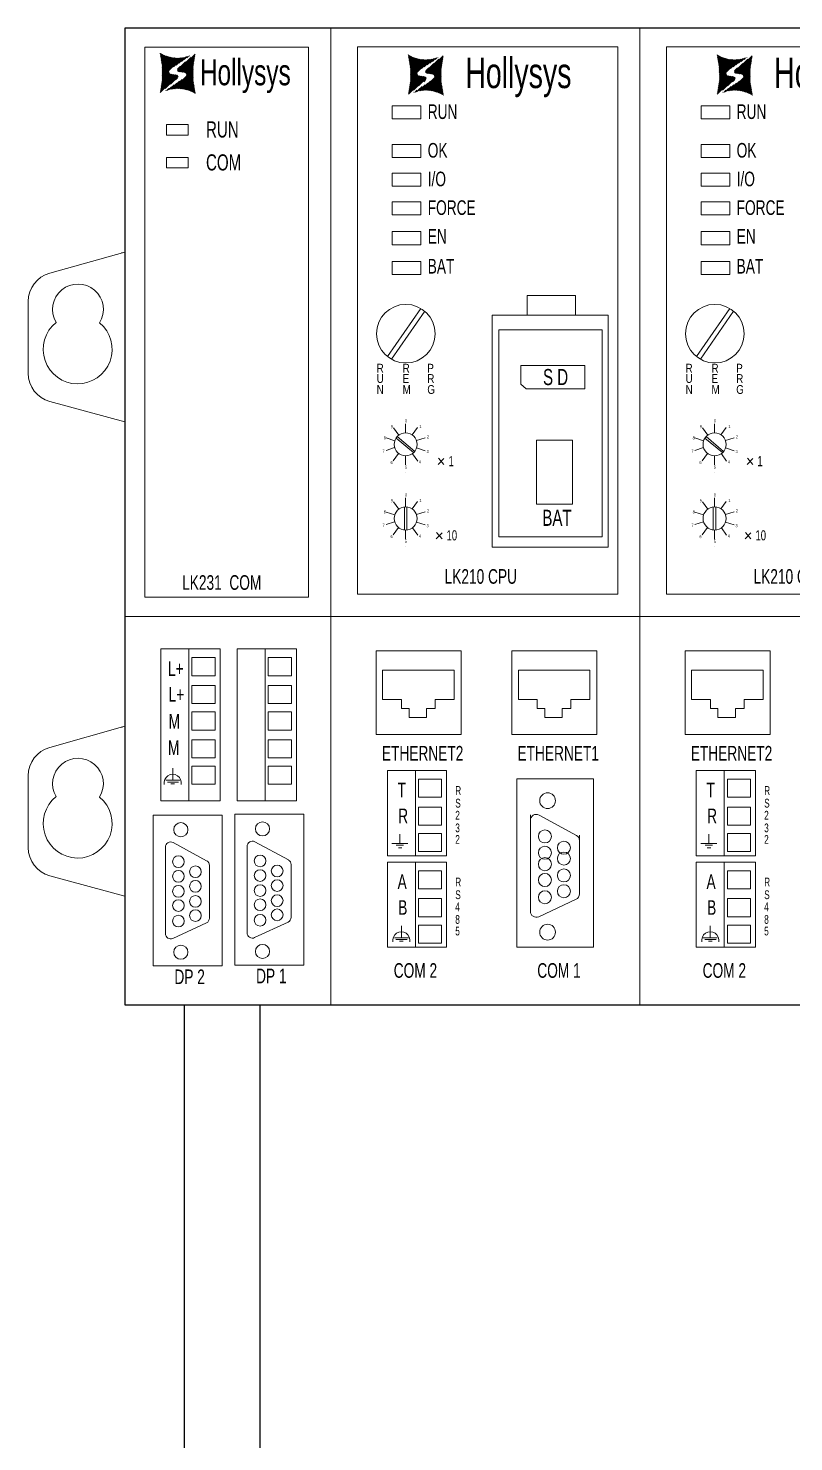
# Model space of a CAD drawing. Header units: millimetres. Extents: x 33157 to 59611, y -29750 to 1750.
# Drawn here: x 58486.5 to 58616.6, y 925.6 to 1165.8 of the extents above; entities that cross this region are included whole.
import ezdxf

# ---------------------------------------------------------------- set-up
doc = ezdxf.new("R2010")
doc.units = ezdxf.units.MM
doc.layers.get('0').update_dxf_attribs({"lineweight": 18})
doc.layers.add('细实线', color=7, linetype='Continuous', lineweight=20)
doc.styles.add('HZ', font='arial.ttf')

# ---------------------------------------------------------------- blocks, each defined once
blk = doc.blocks.new('*X48')
at = {"color": 0}
for p, q in [((53697.47, 288.84), (53697.51, 288.88)), ((53697.49, 288.71), (53697.61, 288.83)), ((53697.52, 288.58), (53697.71, 288.77)), ((53697.54, 288.45), (53697.81, 288.72)), ((53697.56, 288.32), (53697.92, 288.67)), ((53697.58, 288.19), (53698.02, 288.62)), ((53697.6, 288.06), (53698.12, 288.57)), ((53697.63, 287.93), (53698.22, 288.52)), ((53697.65, 287.8), (53698.32, 288.47)), ((53697.67, 287.67), (53698.42, 288.42)), ((53697.69, 287.54), (53698.54, 288.39)), ((53697.71, 287.41), (53698.66, 288.36)), ((53697.74, 287.28), (53698.78, 288.32)), ((53697.76, 287.15), (53698.9, 288.29)), ((53701.58, 287.79), (53702.1, 288.31)), ((53702.04, 288.09), (53702.32, 288.37)), ((53702.5, 288.4), (53702.53, 288.44)), ((53697.78, 287.02), (53699.01, 288.26)), ((53697.8, 286.89), (53699.13, 288.22)), ((53697.82, 286.76), (53699.25, 288.19)), ((53697.84, 286.62), (53699.37, 288.16)), ((53697.84, 286.47), (53699.5, 288.13)), ((53697.84, 286.32), (53699.64, 288.12)), ((53697.84, 286.17), (53699.78, 288.11)), ((53697.84, 286.02), (53699.92, 288.09)), ((53697.84, 285.87), (53700.05, 288.08)), ((53697.84, 285.72), (53700.19, 288.07)), ((53697.84, 285.57), (53700.33, 288.06)), ((53697.84, 285.42), (53700.47, 288.04)), ((53697.85, 284.81), (53701.14, 288.11)), ((53697.85, 284.96), (53700.97, 288.09)), ((53697.85, 285.12), (53700.81, 288.07)), ((53697.85, 285.27), (53700.64, 288.06)), ((53699.75, 286.56), (53701.31, 288.12)), ((53700.21, 286.87), (53701.48, 288.14)), ((53700.66, 287.17), (53701.67, 288.18)), ((53701.12, 287.48), (53701.89, 288.25)), ((53697.5, 282.19), (53700.44, 285.13)), ((53697.53, 282.37), (53700.33, 285.18)), ((53697.56, 282.55), (53700.21, 285.2)), ((53697.58, 282.73), (53700.07, 285.21)), ((53697.61, 282.91), (53699.93, 285.23)), ((53697.64, 283.09), (53699.8, 285.25)), ((53697.67, 283.27), (53699.67, 285.27)), ((53697.7, 283.45), (53699.53, 285.28)), ((53697.73, 283.63), (53699.4, 285.31)), ((53697.75, 283.81), (53699.29, 285.34)), ((53697.78, 283.99), (53699.19, 285.4)), ((53697.81, 284.17), (53699.1, 285.46)), ((53697.84, 284.35), (53699.04, 285.55)), ((53697.85, 284.66), (53698.98, 285.79)), ((53697.85, 284.51), (53698.99, 285.65)), ((53698.36, 282.9), (53700.5, 285.04)), ((53699.23, 283.62), (53700.52, 284.91)), ((53700.1, 284.34), (53700.46, 284.7))]:
    blk.add_line(p, q, dxfattribs=at)
blk = doc.blocks.new('*X49')
at = {"color": 0}
for p, q in [((53700.5, 285.8), (53703.43, 288.72)), ((53700.61, 285.76), (53703.4, 288.54)), ((53700.74, 285.74), (53703.37, 288.36)), ((53699.81, 282.83), (53703.08, 286.1)), ((53699.98, 282.85), (53703.08, 285.95)), ((53700.41, 286.01), (53701.82, 287.42)), ((53700.43, 285.88), (53702.69, 288.14)), ((53700.44, 286.2), (53700.95, 286.7)), ((53700.88, 285.72), (53703.34, 288.18)), ((53701.01, 285.7), (53703.31, 288)), ((53701.15, 285.69), (53703.28, 287.82)), ((53701.28, 285.67), (53703.26, 287.64)), ((53701.42, 285.65), (53703.23, 287.46)), ((53701.54, 285.63), (53703.2, 287.28)), ((53701.66, 285.59), (53703.17, 287.1)), ((53701.75, 285.53), (53703.14, 286.92)), ((53701.83, 285.46), (53703.11, 286.74)), ((53701.9, 285.38), (53703.08, 286.56)), ((53701.94, 285.27), (53703.08, 286.4)), ((53701.95, 285.12), (53703.08, 286.25)), ((53699.07, 282.7), (53699.87, 283.5)), ((53699.29, 282.76), (53700.33, 283.81)), ((53699.47, 282.8), (53700.79, 284.11)), ((53699.64, 282.82), (53701.25, 284.42)), ((53700.15, 282.87), (53703.08, 285.8)), ((53700.32, 282.88), (53703.08, 285.65)), ((53700.48, 282.89), (53703.08, 285.5)), ((53700.62, 282.88), (53703.08, 285.35)), ((53700.75, 282.87), (53703.09, 285.2)), ((53700.89, 282.85), (53703.09, 285.05)), ((53701.03, 282.84), (53703.09, 284.9)), ((53701.17, 282.83), (53703.09, 284.74)), ((53701.31, 282.82), (53703.09, 284.59)), ((53701.45, 282.8), (53703.09, 284.44)), ((53701.58, 282.78), (53703.09, 284.29)), ((53701.69, 282.74), (53703.11, 284.16)), ((53701.81, 282.71), (53703.13, 284.03)), ((53701.93, 282.68), (53703.15, 283.9)), ((53702.05, 282.64), (53703.17, 283.77)), ((53702.17, 282.61), (53703.2, 283.64)), ((53702.29, 282.58), (53703.22, 283.51)), ((53698.43, 282.51), (53698.5, 282.58)), ((53698.64, 282.57), (53698.96, 282.89)), ((53698.86, 282.64), (53699.41, 283.19)), ((53702.4, 282.54), (53703.24, 283.38)), ((53702.52, 282.51), (53703.26, 283.25)), ((53702.62, 282.46), (53703.28, 283.12)), ((53702.72, 282.41), (53703.31, 282.99)), ((53702.82, 282.36), (53703.33, 282.86)), ((53702.93, 282.31), (53703.35, 282.73)), ((53703.03, 282.26), (53703.37, 282.6)), ((53703.13, 282.21), (53703.39, 282.47)), ((53703.23, 282.16), (53703.42, 282.34)), ((53703.33, 282.1), (53703.44, 282.21)), ((53703.43, 282.05), (53703.46, 282.08))]:
    blk.add_line(p, q, dxfattribs=at)
blk = doc.blocks.new('LK231')
at = {"layer": '细实线'}
for points in [[(53691.51, 293.13), (53691.51, 193.13), (53726.51, 193.13), (53726.51, 293.13)], [(53694.88, 289.9), (53694.88, 196.46), (53722.68, 196.46), (53722.68, 289.9)], [(53698.55, 276.78), (53698.55, 274.98), (53702.23, 274.98), (53702.23, 276.78)], [(53698.55, 271.18), (53698.55, 269.38), (53702.23, 269.38), (53702.23, 271.18)]]:
    blk.add_lwpolyline(points, close=True, dxfattribs=at)
at = {"color": 0}
for name in ['*X48', '*X49']:
    blk.add_blockref(name, (0, 0), dxfattribs=at)
at = {"color": 7, "linetype": 'Continuous', "style": 'HZ', "width": 0.67}
for s, height, p in [('Hollysys', 4.432, (53704.24, 283.44)), ('RUN', 2.737, (53705.28, 274.56)), ('COM', 2.737, (53705.28, 268.96))]:
    blk.add_text(s, height=height, dxfattribs=at).set_placement(p)
at = {"color": 7, "linetype": 'Continuous', "insert": (53701.22, 197.65), "char_height": 2.4883, "width": 19.6744, "attachment_point": 7, "style": 'HZ'}
blk.add_mtext('{\\W0.67;LK231  COM}', dxfattribs=at)
blk = doc.blocks.new('*X18')
at = {"color": 0}
for p, q in [((54150.08, 1485.72), (54151.49, 1487.13)), ((54150.1, 1485.59), (54152.36, 1487.85)), ((54150.17, 1485.51), (54153.1, 1488.43)), ((54150.28, 1485.47), (54153.07, 1488.25)), ((54150.42, 1485.45), (54153.04, 1488.07)), ((54150.55, 1485.43), (54153.01, 1487.89)), ((54150.69, 1485.42), (54152.98, 1487.71)), ((54150.82, 1485.4), (54152.96, 1487.53)), ((54150.96, 1485.38), (54152.93, 1487.35)), ((54151.09, 1485.36), (54152.9, 1487.17)), ((54149.48, 1482.54), (54152.75, 1485.81)), ((54149.65, 1482.56), (54152.75, 1485.66)), ((54149.82, 1482.58), (54152.75, 1485.51)), ((54149.99, 1482.59), (54152.76, 1485.36)), ((54150.12, 1485.91), (54150.62, 1486.41)), ((54150.15, 1482.6), (54152.76, 1485.21)), ((54150.29, 1482.59), (54152.76, 1485.06)), ((54150.43, 1482.58), (54152.76, 1484.91)), ((54150.57, 1482.57), (54152.76, 1484.76)), ((54151.22, 1485.34), (54152.87, 1486.99)), ((54151.33, 1485.3), (54152.84, 1486.81)), ((54151.43, 1485.24), (54152.81, 1486.63)), ((54151.51, 1485.17), (54152.79, 1486.45)), ((54151.57, 1485.09), (54152.76, 1486.27)), ((54151.61, 1484.98), (54152.75, 1486.12)), ((54151.62, 1484.83), (54152.75, 1485.96)), ((54148.1, 1482.22), (54148.17, 1482.29)), ((54148.31, 1482.29), (54148.63, 1482.6)), ((54148.53, 1482.35), (54149.09, 1482.9)), ((54148.74, 1482.41), (54149.54, 1483.21)), ((54148.96, 1482.47), (54150, 1483.52)), ((54149.15, 1482.51), (54150.46, 1483.82)), ((54149.32, 1482.53), (54150.92, 1484.13)), ((54150.71, 1482.55), (54152.76, 1484.61)), ((54150.84, 1482.54), (54152.76, 1484.46)), ((54150.98, 1482.53), (54152.76, 1484.31)), ((54151.12, 1482.52), (54152.76, 1484.15)), ((54151.25, 1482.49), (54152.76, 1484)), ((54151.37, 1482.46), (54152.78, 1483.87)), ((54151.48, 1482.42), (54152.8, 1483.74)), ((54151.6, 1482.39), (54152.82, 1483.61)), ((54151.72, 1482.35), (54152.85, 1483.48)), ((54151.84, 1482.32), (54152.87, 1483.35)), ((54151.96, 1482.29), (54152.89, 1483.22)), ((54152.08, 1482.25), (54152.91, 1483.09)), ((54152.19, 1482.22), (54152.93, 1482.96)), ((54152.29, 1482.17), (54152.96, 1482.83)), ((54152.4, 1482.12), (54152.98, 1482.7)), ((54152.5, 1482.07), (54153, 1482.57)), ((54152.6, 1482.02), (54153.02, 1482.44)), ((54152.7, 1481.97), (54153.04, 1482.31)), ((54152.8, 1481.92), (54153.07, 1482.18)), ((54152.9, 1481.87), (54153.09, 1482.05)), ((54153, 1481.82), (54153.11, 1481.92)), ((54153.1, 1481.77), (54153.13, 1481.79))]:
    blk.add_line(p, q, dxfattribs=at)
blk = doc.blocks.new('*X19')
at = {"color": 0}
for p, q in [((54147.14, 1488.55), (54147.18, 1488.59)), ((54147.17, 1488.42), (54147.28, 1488.54)), ((54147.19, 1488.29), (54147.39, 1488.49)), ((54147.21, 1488.16), (54147.49, 1488.44)), ((54147.23, 1488.03), (54147.59, 1488.39)), ((54147.25, 1487.9), (54147.69, 1488.33)), ((54147.28, 1487.77), (54147.79, 1488.28)), ((54147.3, 1487.64), (54147.89, 1488.23)), ((54147.32, 1487.51), (54147.99, 1488.18)), ((54147.34, 1487.38), (54148.1, 1488.13)), ((54147.36, 1487.25), (54148.21, 1488.1)), ((54147.39, 1487.12), (54148.33, 1488.07)), ((54147.41, 1486.99), (54148.45, 1488.03)), ((54147.43, 1486.86), (54148.57, 1488)), ((54147.45, 1486.73), (54148.69, 1487.97)), ((54147.47, 1486.6), (54148.81, 1487.93)), ((54147.5, 1486.47), (54148.92, 1487.9)), ((54147.51, 1486.34), (54149.04, 1487.87)), ((54147.51, 1486.18), (54149.17, 1487.84)), ((54147.51, 1486.03), (54149.31, 1487.83)), ((54147.51, 1485.88), (54149.45, 1487.82)), ((54147.51, 1485.73), (54149.59, 1487.81)), ((54147.51, 1485.58), (54149.73, 1487.79)), ((54147.52, 1484.53), (54150.81, 1487.82)), ((54147.52, 1484.68), (54150.65, 1487.8)), ((54147.52, 1484.83), (54150.48, 1487.79)), ((54147.52, 1485.43), (54149.87, 1487.78)), ((54147.52, 1485.28), (54150.01, 1487.77)), ((54147.52, 1484.98), (54150.31, 1487.77)), ((54147.52, 1485.13), (54150.14, 1487.76)), ((54149.42, 1486.27), (54150.98, 1487.83)), ((54149.88, 1486.58), (54151.15, 1487.85)), ((54150.34, 1486.89), (54151.35, 1487.9)), ((54150.79, 1487.19), (54151.56, 1487.96)), ((54151.25, 1487.5), (54151.78, 1488.02)), ((54151.71, 1487.81), (54151.99, 1488.08)), ((54152.17, 1488.11), (54152.2, 1488.15)), ((54147.17, 1481.9), (54150.11, 1484.84)), ((54147.2, 1482.08), (54150.01, 1484.89)), ((54147.23, 1482.26), (54149.88, 1484.91)), ((54147.26, 1482.44), (54149.74, 1484.93)), ((54147.28, 1482.62), (54149.61, 1484.94)), ((54147.31, 1482.8), (54149.47, 1484.96)), ((54147.34, 1482.98), (54149.34, 1484.98)), ((54147.37, 1483.16), (54149.2, 1484.99)), ((54147.4, 1483.34), (54149.08, 1485.02)), ((54147.43, 1483.52), (54148.96, 1485.06)), ((54147.46, 1483.7), (54148.86, 1485.11)), ((54147.48, 1483.88), (54148.78, 1485.18)), ((54147.51, 1484.06), (54148.71, 1485.26)), ((54147.52, 1484.37), (54148.65, 1485.51)), ((54147.52, 1484.22), (54148.66, 1485.37)), ((54148.04, 1482.61), (54150.18, 1484.75)), ((54148.91, 1483.33), (54150.19, 1484.62)), ((54149.78, 1484.05), (54150.13, 1484.41))]:
    blk.add_line(p, q, dxfattribs=at)
blk = doc.blocks.new('LK210')
for p, q in [((54134.01, 1493.13), (54186.51, 1493.13)), ((54167.36, 1447.7), (54175.59, 1447.7)), ((54167.36, 1444.38), (54167.36, 1447.7)), ((54175.59, 1447.7), (54175.59, 1444.38)), ((54149.29, 1445.5), (54143.63, 1437.33)), ((54149.95, 1445.03), (54144.31, 1436.88)), ((54166.29, 1435.83), (54177.16, 1435.83)), ((54166.29, 1432.63), (54166.29, 1435.83)), ((54177.16, 1435.83), (54177.16, 1431.86)), ((54166.29, 1432.63), (54167.18, 1431.86)), ((54177.16, 1431.86), (54167.18, 1431.86))]:
    blk.add_line(p, q)
for points in [[(54134.01, 1493.13), (54186.51, 1493.13), (54186.51, 1393.13), (54134.01, 1393.13)], [(54144.42, 1479.95), (54149.29, 1479.95), (54149.29, 1477.74), (54144.42, 1477.74)], [(54144.42, 1473.38), (54149.29, 1473.38), (54149.29, 1471.17), (54144.42, 1471.17)], [(54144.42, 1468.51), (54149.29, 1468.51), (54149.29, 1466.3), (54144.42, 1466.3)], [(54144.42, 1463.65), (54149.29, 1463.65), (54149.29, 1461.43), (54144.42, 1461.43)], [(54144.42, 1458.56), (54149.29, 1458.56), (54149.29, 1456.34), (54144.42, 1456.34)], [(54144.42, 1453.47), (54149.29, 1453.47), (54149.29, 1451.25), (54144.42, 1451.25)], [(54161.4, 1444.38), (54181.14, 1444.38), (54181.14, 1404.94), (54161.4, 1404.94)], [(54162.52, 1441.88), (54180.12, 1441.88), (54180.12, 1406.72), (54162.52, 1406.72)], [(54168.94, 1423.11), (54175.04, 1423.11), (54175.04, 1412.26), (54168.94, 1412.26)]]:
    blk.add_lwpolyline(points, close=True)
blk.add_circle((54146.74, 1441.22), 4.98)
at = {"layer": '细实线'}
for p, q in [((54144.65, 1425.24), (54145.56, 1423.99)), ((54146.71, 1425.9), (54146.71, 1424.37)), ((54147.8, 1424.03), (54148.7, 1425.28)), ((54143.38, 1423.49), (54144.85, 1423.02)), ((54145.08, 1423.47), (54148.03, 1421)), ((54145.26, 1423.73), (54148.25, 1421.22)), ((54148.55, 1423.06), (54150.02, 1423.53)), ((54143.37, 1421.37), (54144.83, 1421.85)), ((54144.59, 1419.62), (54145.5, 1420.87)), ((54146.45, 1420.48), (54146.45, 1420.48)), ((54146.71, 1420.45), (54146.71, 1418.91)), ((54147.86, 1420.82), (54148.76, 1419.58)), ((54148.57, 1421.81), (54150.03, 1421.33)), ((54153.21, 1420.01), (54152.25, 1418.97)), ((54152.29, 1420.05), (54153.21, 1418.97)), ((54146.71, 1417.6), (54146.71, 1417.6)), ((54144.65, 1412.64), (54145.56, 1411.4)), ((54146.71, 1413.31), (54146.71, 1411.77)), ((54147.8, 1411.44), (54148.7, 1412.68)), ((54143.38, 1410.9), (54144.85, 1410.42)), ((54146.49, 1411.73), (54146.49, 1407.89)), ((54146.91, 1411.7), (54146.91, 1407.86)), ((54148.55, 1410.46), (54150.02, 1410.94)), ((54143.37, 1408.78), (54144.83, 1409.25)), ((54144.59, 1407.03), (54145.5, 1408.27)), ((54146.44, 1407.89), (54146.44, 1407.91)), ((54146.44, 1407.91), (54146.44, 1407.91)), ((54146.45, 1407.89), (54146.45, 1407.89)), ((54146.71, 1407.86), (54146.71, 1406.32)), ((54147.86, 1408.23), (54148.76, 1406.99)), ((54148.57, 1409.21), (54150.03, 1408.74)), ((54152.89, 1407.4), (54151.92, 1406.36)), ((54151.97, 1407.45), (54152.89, 1406.36)), ((54146.71, 1405), (54146.71, 1405))]:
    blk.add_line(p, q, dxfattribs=at)
blk.add_lwpolyline([(54138.54, 1489.99), (54138.54, 1396.95), (54182.79, 1396.95), (54182.79, 1489.99)], close=True, dxfattribs=at)
for centre in [(54146.71, 1422.41), (54146.71, 1409.81)]:
    blk.add_circle(centre, 1.96, dxfattribs=at)
at = {"color": 0}
for name in ['*X19', '*X18']:
    blk.add_blockref(name, (0, 0), dxfattribs=at)
at = {"color": 7, "linetype": 'Continuous', "style": 'HZ'}
for s, height, width, p in [('Hollysys', 5.184, 0.67, (54156.83, 1482.96)), ('RUN', 2.488, 0.67, (54150.46, 1477.71)), ('OK', 2.488, 0.67, (54150.46, 1471.14)), ('I/O', 2.488, 0.67, (54150.46, 1466.27)), ('FORCE', 2.488, 0.67, (54150.46, 1461.4)), ('EN', 2.488, 0.67, (54150.46, 1456.53)), ('BAT', 2.488, 0.67, (54150.46, 1451.44)), ('U', 1.49, 0.8, (54141.78, 1432.85)), ('R', 1.49, 0.8, (54141.78, 1434.61)), ('R', 1.49, 0.8, (54146.19, 1434.61)), ('E', 1.49, 0.8, (54146.19, 1432.85)), ('P', 1.49, 0.8, (54150.39, 1434.61)), ('R', 1.49, 0.8, (54150.39, 1432.85)), ('N', 1.49, 0.8, (54141.78, 1430.99)), ('M', 1.49, 0.8, (54146.19, 1430.99)), ('G', 1.49, 0.8, (54150.39, 1430.99)), ('9', 0.537, 0.67, (54144.18, 1425.16)), ('0', 0.537, 0.67, (54146.6, 1426.15)), ('1', 0.537, 0.67, (54149.05, 1425.19)), ('8', 0.537, 0.67, (54142.98, 1423.27)), ('2', 0.537, 0.67, (54150.33, 1423.42)), ('7', 0.537, 0.67, (54142.79, 1420.99)), ('3', 0.537, 0.67, (54150.27, 1420.92)), ('1', 1.72, 0.67, (54153.99, 1418.7)), ('6', 0.537, 0.67, (54144.14, 1419.06)), ('5', 0.537, 0.67, (54146.58, 1418.26)), ('4', 0.537, 0.67, (54148.95, 1419.16)), ('9', 0.537, 0.67, (54144.18, 1412.57)), ('0', 0.537, 0.67, (54146.6, 1413.55)), ('1', 0.537, 0.67, (54149.05, 1412.59)), ('8', 0.537, 0.67, (54142.98, 1410.68)), ('2', 0.537, 0.67, (54150.33, 1410.83)), ('BAT', 2.737, 0.67, (54169.94, 1408.56)), ('7', 0.537, 0.67, (54142.79, 1408.39)), ('3', 0.537, 0.67, (54150.27, 1408.33)), ('10', 1.72, 0.67, (54153.66, 1406.09)), ('6', 0.537, 0.67, (54144.14, 1406.47)), ('5', 0.537, 0.67, (54146.58, 1405.66)), ('4', 0.537, 0.67, (54148.95, 1406.56))]:
    blk.add_text(s, height=height, dxfattribs=dict(at, width=width)).set_placement(p)
at = {"color": 7, "linetype": 'Continuous', "attachment_point": 7, "style": 'HZ'}
for s, insert, char_height, width in [('{\\W0.67;S D}', (54170.05, 1432.44), 2.7372, 6.03), ('{\\W0.67;LK210 CPU}', (54153.33, 1398.68), 2.4883, 17.9113)]:
    blk.add_mtext(s, dxfattribs=dict(at, insert=insert, char_height=char_height, width=width))

msp = doc.modelspace()

# ---------------------------------------------------------------- linework, layer by layer
for p, q in [((58537.93, 1165.81), (58537.93, 999.81)), ((58590.43, 1165.81), (58590.43, 999.81)), ((58490.14, 1124.2), (58502.88, 1127.78)), ((58502.49, 1127.63), (58502.33, 1127.63)), ((58486.49, 1119.38), (58486.49, 1107.18)), ((58490.18, 1102.36), (58502.88, 1098.89)), ((58502.93, 1065.81), (58922.93, 1065.81)), ((58513.8, 1060.31), (58513.8, 1034.5)), ((58526.77, 1060.31), (58526.77, 1034.5)), ((58558.88, 1056.71), (58546.72, 1056.71)), ((58546.72, 1056.71), (58546.72, 1051.7)), ((58558.88, 1051.7), (58558.88, 1056.71)), ((58569.78, 1056.71), (58569.78, 1051.7)), ((58581.94, 1056.71), (58569.78, 1056.71)), ((58581.94, 1051.7), (58581.94, 1056.71)), ((58599.22, 1056.71), (58599.22, 1051.7)), ((58611.38, 1056.71), (58599.22, 1056.71)), ((58611.38, 1051.7), (58611.38, 1056.71)), ((58546.72, 1051.7), (58549.92, 1051.7)), ((58549.92, 1051.7), (58549.92, 1050.18)), ((58549.92, 1050.18), (58551.21, 1050.18)), ((58551.21, 1050.18), (58551.21, 1048.69)), ((58554.17, 1050.18), (58555.66, 1050.18)), ((58554.17, 1048.69), (58554.17, 1050.18)), ((58555.66, 1051.7), (58558.88, 1051.7)), ((58555.66, 1050.18), (58555.66, 1051.7)), ((58569.78, 1051.7), (58572.97, 1051.7)), ((58572.97, 1051.7), (58572.97, 1050.18)), ((58572.97, 1050.18), (58574.26, 1050.18)), ((58574.26, 1050.18), (58574.26, 1048.69)), ((58577.23, 1048.69), (58577.23, 1050.18)), ((58577.23, 1050.18), (58578.71, 1050.18)), ((58578.71, 1050.18), (58578.71, 1051.7)), ((58578.71, 1051.7), (58581.94, 1051.7)), ((58599.22, 1051.7), (58602.42, 1051.7)), ((58602.42, 1051.7), (58602.42, 1050.18)), ((58602.42, 1050.18), (58603.71, 1050.18)), ((58603.71, 1050.18), (58603.71, 1048.69)), ((58606.67, 1048.69), (58606.67, 1050.18)), ((58606.67, 1050.18), (58608.16, 1050.18)), ((58608.16, 1050.18), (58608.16, 1051.7)), ((58608.16, 1051.7), (58611.38, 1051.7)), ((58551.21, 1048.69), (58554.17, 1048.69)), ((58574.26, 1048.69), (58577.23, 1048.69)), ((58603.71, 1048.69), (58606.67, 1048.69)), ((58490.14, 1043.59), (58502.88, 1047.18)), ((58502.49, 1047.03), (58502.33, 1047.03)), ((58486.49, 1038.78), (58486.49, 1026.58)), ((58509.86, 1038), (58512.24, 1038)), ((58511.04, 1038), (58511.04, 1040.06)), ((58552.28, 1039.66), (58552.28, 1025.17)), ((58604.78, 1039.66), (58604.78, 1025.17)), ((58510.13, 1037.7), (58512.05, 1037.7)), ((58510.73, 1037.42), (58511.37, 1037.42)), ((58571.82, 1032.12), (58571.82, 1015.72)), ((58573.3, 1032.08), (58579.66, 1028.62)), ((58549.65, 1028.81), (58549.65, 1027.27)), ((58580.18, 1018.68), (58580.18, 1028.67)), ((58602.15, 1028.81), (58602.15, 1027.27)), ((58509.8, 1026.62), (58509.8, 1011.94)), ((58511.12, 1027.41), (58516.81, 1024.32)), ((58523.68, 1026.75), (58523.68, 1012.07)), ((58525, 1027.54), (58530.7, 1024.45)), ((58550.99, 1027.27), (58548.3, 1027.27)), ((58549.01, 1026.95), (58550.29, 1026.95)), ((58549.39, 1026.5), (58549.97, 1026.5)), ((58549.65, 1027.27), (58550.99, 1027.27)), ((58603.49, 1027.27), (58600.8, 1027.27)), ((58601.51, 1026.95), (58602.79, 1026.95)), ((58601.89, 1026.5), (58602.47, 1026.5)), ((58602.15, 1027.27), (58603.49, 1027.27)), ((58517.28, 1014.58), (58517.28, 1023.53)), ((58531.17, 1014.72), (58531.17, 1023.66)), ((58547.52, 1025.17), (58557.58, 1025.17)), ((58552.28, 1024.1), (58552.28, 1009.61)), ((58600.02, 1025.17), (58610.08, 1025.17)), ((58604.78, 1024.1), (58604.78, 1009.61)), ((58490.18, 1021.76), (58502.88, 1018.29)), ((58573.24, 1014.81), (58579.6, 1017.77)), ((58511.07, 1011.12), (58516.76, 1013.77)), ((58524.95, 1011.26), (58530.65, 1013.91)), ((58549.9, 1011.22), (58549.9, 1013.28)), ((58602.4, 1011.22), (58602.4, 1013.28)), ((58547.52, 1009.61), (58557.58, 1009.61)), ((58548.71, 1011.22), (58551.09, 1011.22)), ((58548.98, 1010.92), (58550.91, 1010.92)), ((58549.59, 1010.64), (58550.23, 1010.64)), ((58600.02, 1009.61), (58610.08, 1009.61)), ((58601.21, 1011.22), (58603.59, 1011.22)), ((58601.48, 1010.92), (58603.41, 1010.92)), ((58602.09, 1010.64), (58602.73, 1010.64)), ((58502.93, 999.81), (58540.93, 999.81))]:
    msp.add_line(p, q)
at = {"lineweight": 30}
msp.add_lwpolyline([(58922.93, 1165.81), (58502.93, 1165.81), (58502.93, 999.81), (58922.93, 999.81)], dxfattribs=at)
for points in [[(58509.03, 1060.31), (58509.03, 1034.5), (58519.1, 1034.5), (58519.1, 1060.31)], [(58522, 1060.31), (58522, 1034.5), (58532.07, 1034.5), (58532.07, 1060.31)], [(58545.64, 1059.97), (58545.64, 1045.76), (58560.06, 1045.76), (58560.06, 1059.97)], [(58568.69, 1059.97), (58568.69, 1045.76), (58583.11, 1045.76), (58583.11, 1059.97)], [(58598.14, 1059.97), (58598.14, 1045.76), (58612.56, 1045.76), (58612.56, 1059.97)], [(58514.31, 1058.84), (58514.31, 1055.76), (58518.24, 1055.76), (58518.24, 1058.84)], [(58527.28, 1058.84), (58527.28, 1055.76), (58531.21, 1055.76), (58531.21, 1058.84)], [(58514.31, 1054.1), (58514.31, 1051.02), (58518.24, 1051.02), (58518.24, 1054.1)], [(58527.28, 1054.1), (58527.28, 1051.02), (58531.21, 1051.02), (58531.21, 1054.1)], [(58514.31, 1049.61), (58514.31, 1046.53), (58518.24, 1046.53), (58518.24, 1049.61)], [(58527.28, 1049.61), (58527.28, 1046.53), (58531.21, 1046.53), (58531.21, 1049.61)], [(58514.31, 1044.87), (58514.31, 1041.79), (58518.24, 1041.79), (58518.24, 1044.87)], [(58527.28, 1044.87), (58527.28, 1041.79), (58531.21, 1041.79), (58531.21, 1044.87)], [(58514.31, 1040.42), (58514.31, 1037.35), (58518.24, 1037.35), (58518.24, 1040.42)], [(58527.28, 1040.42), (58527.28, 1037.35), (58531.21, 1037.35), (58531.21, 1040.42)], [(58552.8, 1038.19), (58552.8, 1035.11), (58556.73, 1035.11), (58556.73, 1038.19)], [(58569.5, 1038.22), (58582.58, 1038.22), (58582.58, 1009.61), (58569.5, 1009.61)], [(58605.3, 1038.19), (58605.3, 1035.11), (58609.23, 1035.11), (58609.23, 1038.19)], [(58552.8, 1033.44), (58552.8, 1030.37), (58556.73, 1030.37), (58556.73, 1033.44)], [(58605.3, 1033.44), (58605.3, 1030.37), (58609.23, 1030.37), (58609.23, 1033.44)], [(58507.72, 1032.08), (58519.43, 1032.08), (58519.43, 1006.47), (58507.72, 1006.47)], [(58521.6, 1032.21), (58533.31, 1032.21), (58533.31, 1006.6), (58521.6, 1006.6)], [(58552.8, 1028.96), (58552.8, 1025.88), (58556.73, 1025.88), (58556.73, 1028.96)], [(58605.3, 1028.96), (58605.3, 1025.88), (58609.23, 1025.88), (58609.23, 1028.96)], [(58552.8, 1022.63), (58552.8, 1019.55), (58556.73, 1019.55), (58556.73, 1022.63)], [(58605.3, 1022.63), (58605.3, 1019.55), (58609.23, 1019.55), (58609.23, 1022.63)], [(58552.8, 1017.88), (58552.8, 1014.81), (58556.73, 1014.81), (58556.73, 1017.88)], [(58605.3, 1017.88), (58605.3, 1014.81), (58609.23, 1014.81), (58609.23, 1017.88)], [(58552.8, 1013.4), (58552.8, 1010.32), (58556.73, 1010.32), (58556.73, 1013.4)], [(58605.3, 1013.4), (58605.3, 1010.32), (58609.23, 1010.32), (58609.23, 1013.4)]]:
    msp.add_lwpolyline(points, close=True)
for points in [[(58557.58, 1025.17), (58557.58, 1039.66), (58547.52, 1039.66), (58547.52, 1025.17)], [(58610.08, 1025.17), (58610.08, 1039.66), (58600.02, 1039.66), (58600.02, 1025.17)], [(58557.58, 1009.61), (58557.58, 1024.1), (58547.52, 1024.1), (58547.52, 1009.61)], [(58610.08, 1009.61), (58610.08, 1024.1), (58600.02, 1024.1), (58600.02, 1009.61)]]:
    msp.add_lwpolyline(points)
for centre, radius in [((58574.75, 1034.53), 1.34), ((58512.42, 1029.6), 1.2), ((58526.3, 1029.74), 1.2), ((58574.29, 1028.45), 1.11), ((58574.29, 1025.68), 1.11), ((58577.53, 1026.54), 1.11), ((58577.53, 1024.69), 1.11), ((58512.01, 1024.16), 0.994), ((58514.9, 1022.45), 0.994), ((58525.89, 1024.3), 0.994), ((58528.79, 1022.58), 0.994), ((58574.29, 1023.74), 1.11), ((58512.01, 1021.68), 0.994), ((58525.89, 1021.81), 0.994), ((58528.79, 1020.1), 0.994), ((58574.29, 1021.05), 1.11), ((58577.53, 1021.83), 1.11), ((58512.01, 1019.12), 0.994), ((58514.9, 1019.97), 0.994), ((58525.89, 1019.25), 0.994), ((58574.29, 1018.11), 1.11), ((58577.53, 1019.14), 1.11), ((58512.01, 1016.71), 0.994), ((58514.9, 1017.41), 0.994), ((58525.89, 1016.84), 0.994), ((58528.79, 1017.54), 0.994), ((58512.01, 1014.07), 0.994), ((58514.9, 1015), 0.994), ((58525.89, 1014.21), 0.994), ((58528.79, 1015.13), 0.994), ((58574.75, 1012.18), 1.34), ((58512.42, 1008.77), 1.2), ((58526.3, 1008.9), 1.2)]:
    msp.add_circle(centre, radius)
for centre, radius, start, end in [((58491.49, 1119.38), 5, 105.7247, 180), ((58494.94, 1118.02), 4.32, 328.3, 210.6524), ((58494.88, 1111.24), 5.86, 128.6083, 50.3442), ((58491.49, 1107.18), 5, 180, 254.7449), ((58491.49, 1038.78), 5, 105.7247, 180), ((58494.94, 1037.42), 4.32, 328.3, 210.6524), ((58511.04, 1037.55), 1.47, 350.3006, 189.6994), ((58494.88, 1030.64), 5.86, 128.6083, 50.3442), ((58572.82, 1031.2), 1, 61.5158, 180), ((58579.18, 1027.75), 1, 0, 61.5158), ((58491.49, 1026.58), 5, 180, 254.7449), ((58510.69, 1026.62), 0.895, 61.5158, 180), ((58524.58, 1026.75), 0.895, 61.5158, 180), ((58516.39, 1023.53), 0.895, 360, 61.5158), ((58530.27, 1023.66), 0.895, 0, 61.5158), ((58579.18, 1018.68), 1, 294.9385, 0), ((58516.39, 1014.58), 0.895, 294.9385, 360), ((58530.27, 1014.72), 0.895, 294.9385, 360), ((58572.82, 1015.72), 1, 180, 294.9385), ((58510.69, 1011.94), 0.895, 180, 294.9385), ((58524.58, 1012.07), 0.895, 180, 294.9385), ((58549.9, 1010.77), 1.47, 350.3006, 189.6994), ((58602.4, 1010.77), 1.47, 350.3006, 189.6994)]:
    msp.add_arc(centre, radius, start, end)
at = {"layer": '细实线', "color": 2, "lineweight": 25}
for p, q in [((58513, 999.81), (58513, 486.57)), ((58525.85, 999.81), (58525.85, 471.56))]:
    msp.add_line(p, q, dxfattribs=at)

# ---------------------------------------------------------------- block references
at = {"layer": '细实线'}
for name, p in [('LK231', (4811.42, 872.68)), ('LK210', (4403.92, -327.32)), ('LK210', (4456.42, -327.32))]:
    msp.add_blockref(name, p, dxfattribs=at)

# ---------------------------------------------------------------- texts
at = {"color": 7, "linetype": 'Continuous', "style": 'HZ', "width": 0.67}
for s, height, p in [('L+', 2.488, (58510.24, 1055.73)), ('L+', 2.488, (58510.34, 1051.35)), ('M', 2.49, (58510.34, 1046.76)), ('M', 2.49, (58510.24, 1042.27)), ('ETHERNET2', 2.488, (58546.59, 1041.35)), ('ETHERNET1', 2.488, (58569.64, 1041.35)), ('ETHERNET2', 2.488, (58599.09, 1041.35)), ('T', 2.49, (58549.26, 1035.08)), ('R', 1.49, (58559.06, 1035.51)), ('T', 2.49, (58601.76, 1035.08)), ('R', 1.49, (58611.56, 1035.51)), ('R', 2.49, (58549.36, 1030.7)), ('S', 1.49, (58559.06, 1033.36)), ('R', 2.49, (58601.86, 1030.7)), ('S', 1.49, (58611.56, 1033.36)), ('3', 1.49, (58559.06, 1029.16)), ('2', 1.49, (58559.06, 1031.31)), ('3', 1.49, (58611.56, 1029.16)), ('2', 1.49, (58611.56, 1031.31)), ('2', 1.49, (58559.06, 1027.2)), ('2', 1.49, (58611.56, 1027.2)), ('A', 2.49, (58549.26, 1019.51)), ('R', 1.49, (58559.06, 1019.95)), ('A', 2.49, (58601.76, 1019.51)), ('R', 1.49, (58611.56, 1019.95)), ('S', 1.49, (58559.06, 1017.8)), ('S', 1.49, (58611.56, 1017.8)), ('B', 2.49, (58549.36, 1015.13)), ('4', 1.49, (58559.06, 1015.75)), ('B', 2.49, (58601.86, 1015.13)), ('4', 1.49, (58611.56, 1015.75)), ('8', 1.49, (58559.06, 1013.6)), ('8', 1.49, (58611.56, 1013.6)), ('5', 1.49, (58559.06, 1011.63)), ('5', 1.49, (58611.56, 1011.63))]:
    msp.add_text(s, height=height, dxfattribs=at).set_placement(p)
at = {"color": 7, "linetype": 'Continuous', "char_height": 2.4883, "attachment_point": 7, "style": 'HZ'}
for s, insert, width in [('{\\W0.67;COM 2}', (58548.6, 1004.39), 10.7064), ('{\\W0.67;COM 1}', (58573, 1004.39), 10.2489), ('{\\W0.67;COM 2}', (58601.1, 1004.39), 10.7064), ('{\\W0.67;DP 2}', (58511.33, 1003.35), 7.3136), ('{\\W0.67;DP 1}', (58525.21, 1003.49), 6.8561)]:
    msp.add_mtext(s, dxfattribs=dict(at, insert=insert, width=width))

doc.saveas('drawing.dxf')
